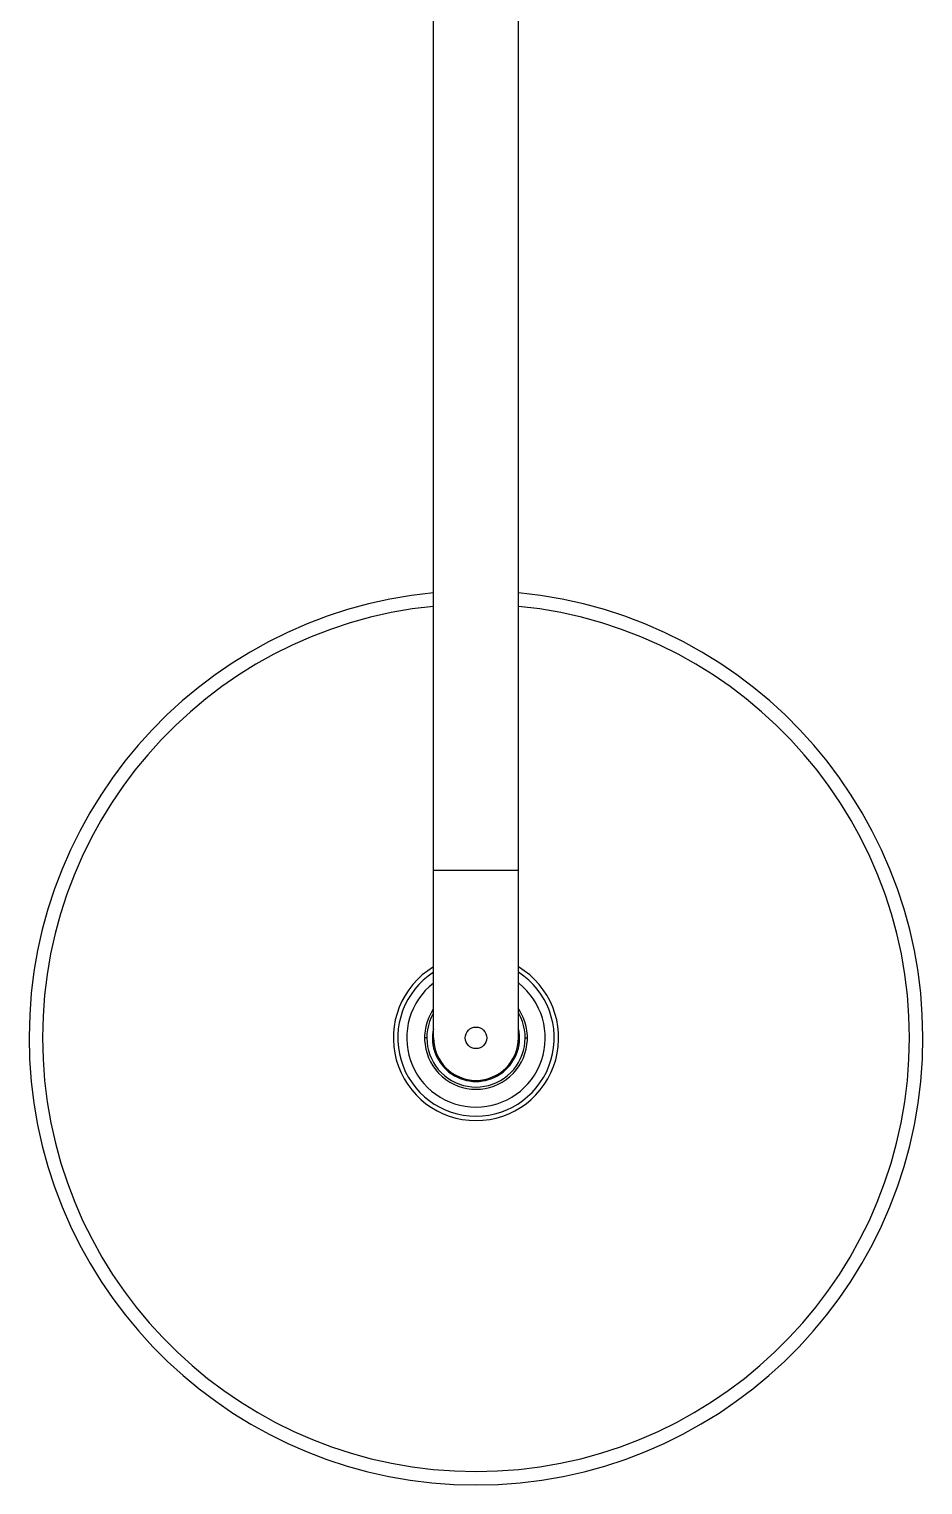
# Model space of a CAD drawing. Extents: x 16296684858 to 16296688009, y -37409618718 to -37409616409.
# Drawn here: x 16296685713.5 to 16296685913.5, y -37409617125.3 to -37409616799.7 of the extents above; entities that cross this region are included whole.
import ezdxf

# ---------------------------------------------------------------- set-up
doc = ezdxf.new("R2010")
doc.units = 0
doc.header["$LTSCALE"] = 10
doc.header["$MEASUREMENT"] = 0
doc.layers.get('0').update_dxf_attribs({"linetype": 'CONTINUOUS'})

msp = doc.modelspace()

# ---------------------------------------------------------------- linework, layer by layer
at = {"color": 7, "linetype": 'Continuous'}
for p, q in [((16296685804.035749, -37409617025.343498), (16296685804.0359, -37409616625.343498)), ((16296685823.035749, -37409617025.343498), (16296685823.0359, -37409616625.343498)), ((16296685804.03577, -37409616987.843498), (16296685823.03577, -37409616987.843498)), ((16296685802.535761, -37409617025.343567), (16296685802.036051, -37409617025.343567)), ((16296685824.53574, -37409617025.343422), (16296685825.03546, -37409617025.343422))]:
    msp.add_line(p, q, dxfattribs=at)
msp.add_circle((16296685813.5359, -37409617025.343498), 2.414537, dxfattribs=at)
for radius, start, end in [(100, 95.46170682, 84.53905469), (97, 95.62969017, 84.37096236), (18.5, 120.96077658, 59.04715126), (17.5, 123.04100195, 56.98791578), (15.5, 127.96961392, 51.97503396), (11.499679, 146.20566718, 33.80954817), (11, 150.25457651, 29.75046591), (9.75, 167.83433555, 12.21217793), (9.5, 180, 0)]:
    msp.add_arc((16296685813.535749, -37409617025.343498), radius, start, end, dxfattribs=at)

doc.saveas('drawing.dxf')
